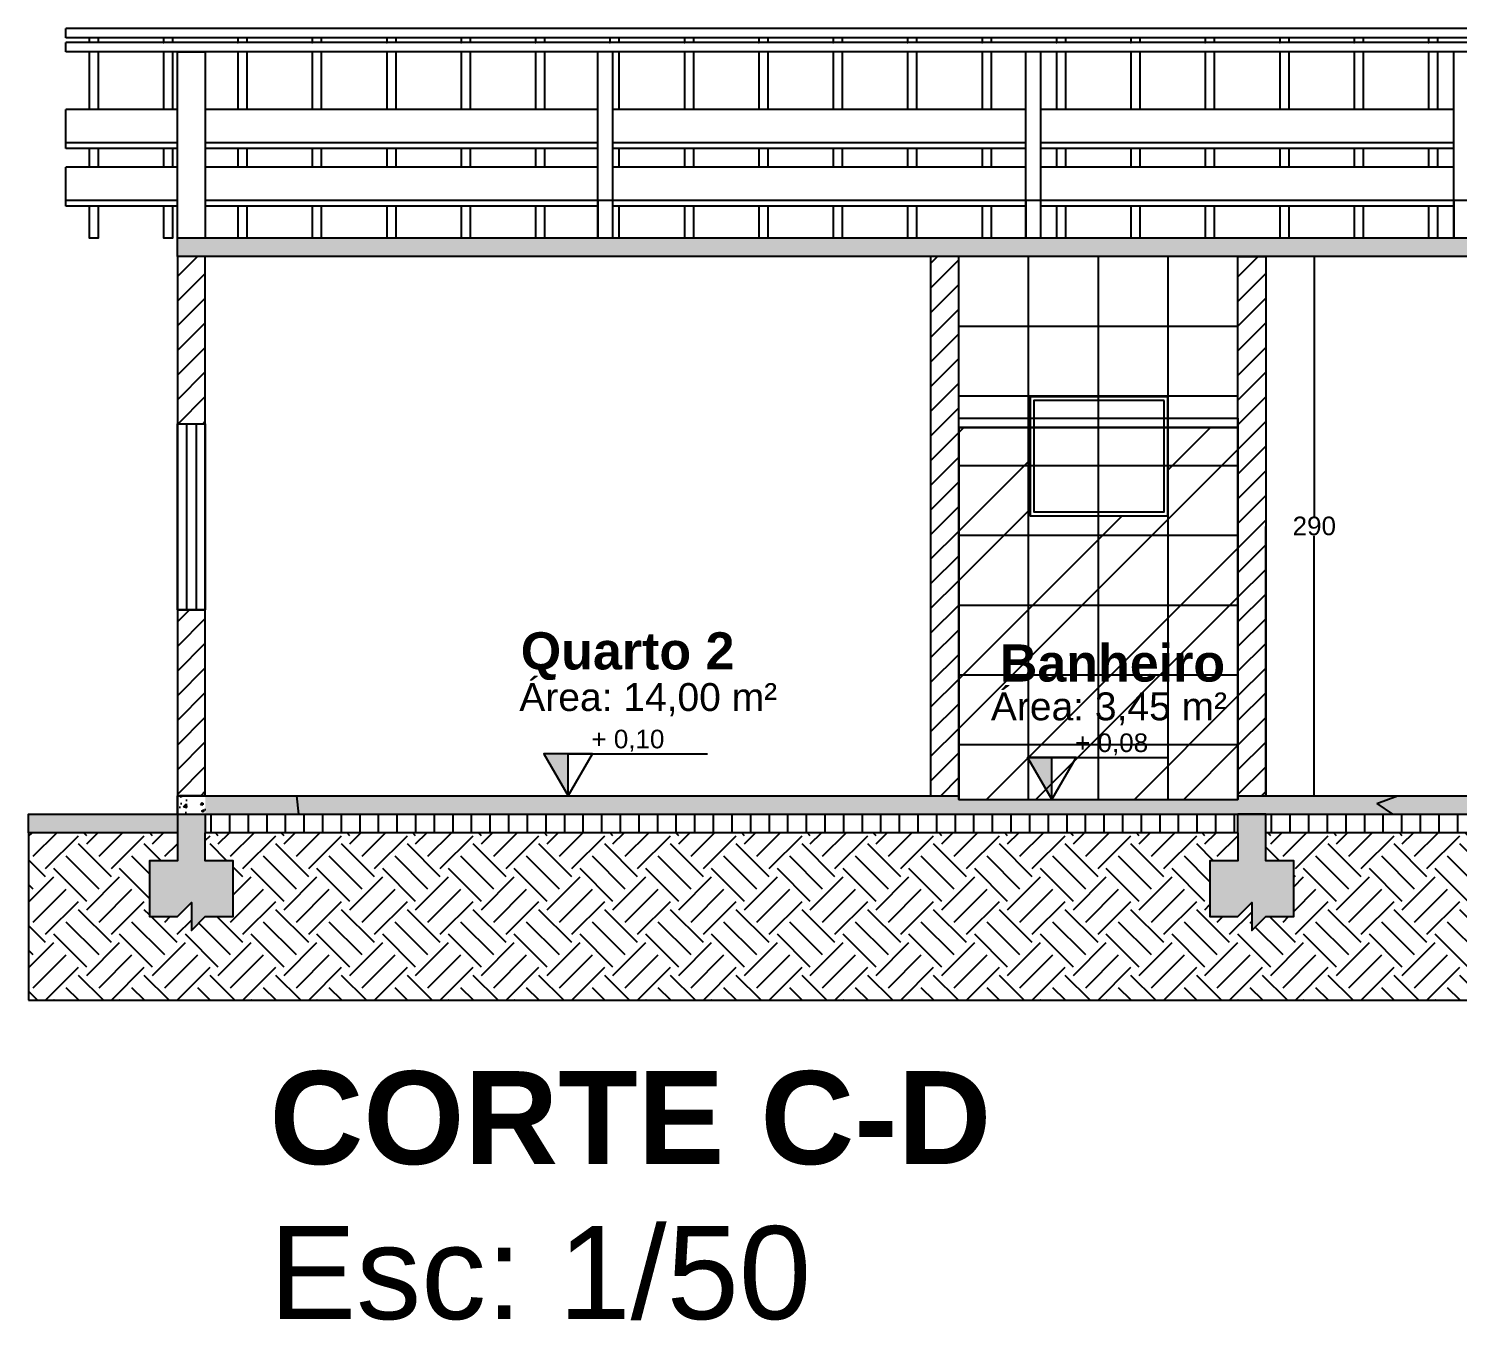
# Model space of a CAD drawing. Header units: millimetres. Extents: x 101 to 2864, y 2 to 1622.
# Drawn here: x 1405 to 2173, y 885 to 1580 of the extents above; entities that cross this region are included whole.
import ezdxf

# ---------------------------------------------------------------- set-up
doc = ezdxf.new("R2010")
doc.units = ezdxf.units.MM
doc.layers.get('DEFPOINTS').update_dxf_attribs({"color": 140})
for name, color, linetype in [('DESENHO', 1, 'Continuous'), ('Layer1', 5, 'Continuous'), ('LayerEstreito', 2, 'Continuous'), ('Linha estreita', 1, 'Continuous'), ('Linha larga', 5, 'Continuous')]:
    doc.layers.add(name, color=color, linetype=linetype)
doc.styles.get("Standard").update_dxf_attribs({"font": 'arial.ttf'})
doc.dimstyles.get("Standard").update_dxf_attribs({"dimtxt": 0.18, "dimasz": 0.18, "dimexe": 0.18, "dimexo": 0.0625, "dimgap": 0.09, "dimtad": 0, "dimtih": 1, "dimtoh": 1, "dimdec": 4, "dimzin": 0, "dimdsep": 46, "dimtxsty": 'Standard', "dimcen": 0.09, "dimadec": 0, "dimazin": 0, "dimtfac": 1, "dimtdec": 4, "dimtofl": 0, "dimtmove": 0, "dimatfit": 3, "dimfxl": 1, "dimtolj": 1, "dimtzin": 0, "dimarcsym": 0})
pattern_1 = [(50, (-176.894, 1057.676), (14.345204, -1.255043), [1.5, -16.5]), (355, (-176.894, 1057.676), (-2.77503, 15.04384), [1.2, -13.2]), (100.45144, (-175.699, 1057.572), (11.57018, 13.7888), [1.274804, -14.02284]), (46.1842, (-176.894, 1061.676), (21.34483, -3.31039), [2.25, -24.75]), (96.6356, (-175.115, 1061.4), (18.69324, 19.48237), [1.9122, -21.03428]), (351.1842, (-176.894, 1061.676), (18.69324, 19.48237), [1.8, -19.8]), (21, (-174.894, 1060.676), (11.93814, -8.05238), [1.5, -16.5]), (326, (-174.894, 1060.676), (4.86631, 14.503), [1.2, -13.2]), (71.45144, (-173.899, 1060.005), (16.80445, 6.45062), [1.274804, -14.02284]), (37.5, (-176.894, 1057.676), (0.243197, 6.657877), [0, -13.04, 0, -13.4, 0, -13.25]), (7.5, (-176.894, 1057.676), (5.26139, 7.888234), [0, -7.64, 0, -12.74, 0, -5.05]), (327.5, (-181.354, 1057.676), (10.676449, -0.451097), [0, -5, 0, -15.6, 0, -20.7]), (317.5, (-183.354, 1057.676), (11.663723, 2.0021), [0, -6.5, 0, -10.36, 0, -14.7])]

# ---------------------------------------------------------------- blocks, each defined once
blk = doc.blocks.new('*D66')
at = {"layer": 'DEFPOINTS', "color": 0, "transparency": 16777216}
for p in [(2069.96, 1457.61), (2069.96, 1167.61), (2069.96, 1167.61)]:
    blk.add_point(p, dxfattribs=at)
at = {"layer": 'Linha larga', "color": 0, "lineweight": -2, "transparency": 16777216}
for p, q in [((2069.89, 1457.61), (2069.78, 1457.61)), ((2069.96, 1457.43), (2069.96, 1312.8)), ((2069.96, 1167.79), (2069.96, 1312.43)), ((2069.89, 1167.61), (2069.78, 1167.61))]:
    blk.add_line(p, q, dxfattribs=at)
at = {"layer": 'Linha larga', "color": 0, "transparency": 16777216}
for points in [[(2069.93, 1457.43), (2069.99, 1457.43), (2069.96, 1457.61)], [(2069.93, 1167.79), (2069.99, 1167.79), (2069.96, 1167.61)]]:
    blk.add_solid(points, dxfattribs=at)
at = {"layer": 'Linha larga', "color": 0, "transparency": 16777216, "insert": (2069.96, 1312.61), "char_height": 0.18, "attachment_point": 5}
blk.add_mtext('\\A1;290.0000', dxfattribs=at)
blk = doc.blocks.new('*D67')
at = {"layer": 'DEFPOINTS', "color": 0, "transparency": 16777216}
for p in [(2096.03, 1457.61), (2069.96, 1167.61), (2096.03, 1167.61)]:
    blk.add_point(p, dxfattribs=at)
at = {"layer": 'DESENHO', "color": 0, "lineweight": -2, "transparency": 16777216}
for p, q in [((2095.96, 1457.61), (2095.85, 1457.61)), ((2096.03, 1457.43), (2096.03, 1317.81)), ((2096.03, 1167.79), (2096.03, 1307.42)), ((2070.02, 1167.61), (2096.21, 1167.61))]:
    blk.add_line(p, q, dxfattribs=at)
at = {"layer": 'DESENHO', "color": 0, "transparency": 16777216}
for points in [[(2096, 1457.43), (2096.06, 1457.43), (2096.03, 1457.61)], [(2096, 1167.79), (2096.06, 1167.79), (2096.03, 1167.61)]]:
    blk.add_solid(points, dxfattribs=at)
at = {"layer": 'DESENHO', "color": 0, "transparency": 16777216, "insert": (2096.03, 1312.61), "char_height": 0.18, "attachment_point": 5}
blk.add_mtext('\\A1;{\\H55.556x;290}', dxfattribs=at)

msp = doc.modelspace()

# ---------------------------------------------------------------- hatches: boundary and pattern name
h = msp.add_hatch()
h.set_pattern_fill('AR-CONC', color=256, scale=2)
h.set_pattern_definition(pattern_1)
h.paths.add_polyline_path([(1514.95639, 1132.61497), (1499.95639, 1132.61497), (1499.95639, 1147.61497), (1499.95639, 1157.61497), (1484.95639, 1157.61497), (1484.95639, 1147.61497), (1484.95639, 1132.61497), (1469.95639, 1132.61497), (1469.95639, 1102.61497), (1484.95639, 1102.61497), (1492.45639, 1110.11497), (1492.45639, 1095.11497), (1499.95639, 1102.61497), (1514.95639, 1102.61497)])
h.paths.add_polyline_path([(2084.95639, 1132.61497), (2069.95639, 1132.61497), (2069.95639, 1147.61497), (2069.95639, 1157.61497), (2054.95639, 1157.61497), (2054.95639, 1147.61497), (2054.95639, 1132.61497), (2039.95639, 1132.61497), (2039.95639, 1102.61497), (2054.95639, 1102.61497), (2062.45639, 1110.11497), (2062.45639, 1095.11497), (2069.95639, 1102.61497), (2084.95639, 1102.61497)])
h.paths.add_polyline_path([(2649.95639, 1132.61497), (2634.95639, 1132.61497), (2634.95639, 1147.61497), (2634.95639, 1157.61497), (2619.95639, 1157.61497), (2619.95639, 1147.61497), (2619.95639, 1132.61497), (2604.95639, 1132.61497), (2604.95639, 1102.61497), (2619.95639, 1102.61497), (2627.45639, 1110.11497), (2627.45639, 1095.11497), (2634.95639, 1102.61497), (2649.95639, 1102.61497)])
h.paths.add_polyline_path([(2634.95639, 1165.61497), (2484.95639, 1165.61497), (2484.95639, 1167.61497), (2069.95639, 1167.61497), (2054.95639, 1167.61497), (2054.95639, 1165.61497), (1904.95639, 1165.61497), (1904.95639, 1167.61497), (1889.95639, 1167.61497), (1499.95639, 1167.61497), (1499.95639, 1157.61497), (2634.95639, 1157.61497)])
h.paths.add_polyline_path([(2634.95639, 1467.61497), (1484.95639, 1467.61497), (1484.95639, 1457.61497), (2634.95639, 1457.61497)])
h = msp.add_hatch()
h.set_pattern_fill('ANSI31', color=256, scale=75)
h.set_pattern_definition([(45, (-176.894, 1057.676), (-6.629126, 6.629126), [])])
h.paths.add_polyline_path([(1499.95639, 1457.61497), (1484.95639, 1457.61497), (1484.95639, 1367.61497), (1499.95639, 1367.61497)])
h.paths.add_polyline_path([(1499.95639, 1267.61497), (1484.95639, 1267.61497), (1484.95639, 1167.61497), (1499.95639, 1167.61497)])
h.paths.add_polyline_path([(1904.95639, 1365.61497), (1904.95639, 1457.61497), (1889.95639, 1457.61497), (1889.95639, 1167.61497), (1904.95639, 1167.61497)])
h.paths.add_polyline_path([(2069.95639, 1457.61497), (2054.95639, 1457.61497), (2054.95639, 1167.61497), (2069.95639, 1167.61497)])
h.paths.add_polyline_path([(2484.95639, 1457.61497), (2469.95639, 1457.61497), (2469.95639, 1377.61497), (2484.95639, 1377.61497)])
h = msp.add_hatch()
h.set_pattern_fill('NET', color=256, scale=300)
h.set_pattern_definition([(0, (1904.956, 1457.615), (0, 37.5), []), (90, (1904.956, 1457.615), (-37.5, 2e-15), [])])
h.paths.add_polyline_path([(2054.95639, 1457.61497), (1904.95639, 1457.61497), (1904.95639, 1165.61497), (2054.95639, 1165.61497), (2054.95639, 1167.61497)])
h = msp.add_hatch()
h.set_pattern_fill('ANSI32', color=256, scale=150)
h.set_pattern_definition([(45, (-176.894, 1057.676), (-39.7748, 39.7748), []), (45, (-150.38, 1057.676), (-39.7748, 39.7748), [])])
h.paths.add_polyline_path([(2054.95639, 1365.61497), (2017.29488, 1365.61497), (2017.29488, 1318.16924), (1943.29488, 1318.16924), (1943.29488, 1365.61497), (1904.95639, 1365.61497), (1904.95639, 1167.61497), (1904.95639, 1165.61497), (2054.95639, 1165.61497)])
h = msp.add_hatch(color=256)
h.dxf.hatch_style = 1
h.paths.add_polyline_path([(1694.95639, 1190.16549), (1681.93684, 1190.16549), (1694.95639, 1167.61497)])
h = msp.add_hatch(color=256)
h.dxf.hatch_style = 1
h.paths.add_polyline_path([(1954.95639, 1188.16549), (1941.93684, 1188.16549), (1954.95639, 1165.61497)])
h = msp.add_hatch()
h.set_pattern_fill('AR-CONC', color=256, scale=150)
h.set_pattern_definition([(50, (-176.9, 1057.7), (1075.9, -94.13), [112.5, -1237.5]), (355, (-176.9, 1057.7), (-208.13, 1128.3), [90, -990]), (100.45, (-87.2, 1049.8), (867.76, 1034.16), [95.6, -1051.7]), (46.184, (-176.9, 1357.7), (1600.86, -248.3), [168.75, -1856.25]), (96.636, (-43.5, 1337), (1402, 1461.2), [143.4, -1577.6]), (351.184, (-176.9, 1357.7), (1402, 1461.2), [135, -1485]), (21, (-26.9, 1282.7), (895.36, -603.93), [112.5, -1237.5]), (326, (-26.9, 1282.7), (364.97, 1087.73), [90, -990]), (71.45, (47.7, 1232.3), (1260.33, 483.8), [95.6, -1051.7]), (37.5, (-176.9, 1057.68), (18.24, 499.34), [0, -978, 0, -1005, 0, -993.75]), (7.5, (-176.9, 1057.7), (394.6, 591.62), [0, -573, 0, -955.5, 0, -378.75]), (327.5, (-511.4, 1057.68), (800.734, -33.83), [0, -375, 0, -1170, 0, -1552.5]), (317.5, (-661.4, 1057.7), (874.78, 150.16), [0, -487.5, 0, -777, 0, -1102.5])])
h.paths.add_polyline_path([(2634.95639, 1165.61497), (2484.95639, 1165.61497), (2484.95639, 1167.61497), (2069.95639, 1167.61497), (2054.95639, 1167.61497), (2054.95639, 1165.61497), (1904.95639, 1165.61497), (1904.95639, 1167.61497), (1889.95639, 1167.61497), (1499.95639, 1167.61497), (1484.95639, 1167.61497), (1484.95639, 1157.61497), (2062.45639, 1157.61497), (2069.95639, 1157.61497), (2634.95639, 1157.61497)])
h = msp.add_hatch()
h.set_pattern_fill('AR-CONC', color=256, scale=2)
h.set_pattern_definition(pattern_1)
h.paths.add_polyline_path([(1499.95639, 1167.61497), (1484.95639, 1167.61497), (1484.95639, 1157.61497), (1499.95639, 1157.61497)])
h = msp.add_hatch()
h.set_pattern_fill('AR-CONC', color=256, scale=2)
h.set_pattern_definition(pattern_1)
h.paths.add_polyline_path([(1484.95639, 1147.61497), (1484.95639, 1157.61497), (1404.95639, 1157.61497), (1404.95639, 1147.61497)])
h.paths.add_polyline_path([(2714.95639, 1147.61497), (2714.95639, 1157.61497), (2634.95639, 1157.61497), (2634.95639, 1147.61497)])
h = msp.add_hatch()
h.set_pattern_fill('_USER', color=256, scale=10, angle=90, pattern_type=0)
h.set_pattern_definition([(90, (-176.894, 1057.676), (-10, 6e-16), [])])
h.paths.add_polyline_path([(2054.95639, 1147.61497), (2054.95639, 1157.61497), (1499.95639, 1157.61497), (1499.95639, 1147.61497)])
h.paths.add_polyline_path([(2069.95639, 1157.61497), (2069.95639, 1147.61497), (2619.95639, 1147.61497), (2619.95639, 1157.61497)])
h = msp.add_hatch()
h.set_pattern_fill('EARTH', color=1, scale=100, angle=45)
h.set_pattern_definition([(45, (-176.894, 1057.676), (4e-15, 35.35534), [25, -25]), (45, (-183.523, 1064.305), (4e-15, 35.35534), [25, -25]), (45, (-190.152, 1070.934), (4e-15, 35.35534), [25, -25]), (135, (-190.152, 1075.354), (-35.35534, 4e-15), [25, -25]), (135, (-183.523, 1081.983), (-35.35534, 4e-15), [25, -25]), (135, (-176.894, 1088.612), (-35.35534, 4e-15), [25, -25])])
h.paths.add_polyline_path([(2714.95639, 1057.61497), (2714.95639, 1147.61497), (2634.95639, 1147.61497), (2634.95639, 1132.61497), (2649.95639, 1132.61497), (2649.95639, 1102.61497), (2634.95639, 1102.61497), (2627.45639, 1095.11497), (2627.45639, 1110.11497), (2619.95639, 1102.61497), (2604.95639, 1102.61497), (2604.95639, 1132.61497), (2619.95639, 1132.61497), (2619.95639, 1147.61497), (2069.95639, 1147.61497), (2069.95639, 1132.61497), (2084.95639, 1132.61497), (2084.95639, 1102.61497), (2069.95639, 1102.61497), (2062.45639, 1095.11497), (2062.45639, 1110.11497), (2054.95639, 1102.61497), (2039.95639, 1102.61497), (2039.95639, 1132.61497), (2054.95639, 1132.61497), (2054.95639, 1147.61497), (1499.95639, 1147.61497), (1499.95639, 1132.61497), (1514.95639, 1132.61497), (1514.95639, 1102.61497), (1499.95639, 1102.61497), (1492.45639, 1095.11497), (1492.45639, 1110.11497), (1484.95639, 1102.61497), (1469.95639, 1102.61497), (1469.95639, 1132.61497), (1484.95639, 1132.61497), (1484.95639, 1147.61497), (1404.95639, 1147.61497), (1404.95639, 1057.61497)])

# ---------------------------------------------------------------- linework, layer by layer
for p, q in [((1904.95639, 1365.61497), (1904.95639, 1370.61497)), ((2054.95639, 1370.61497), (2054.95639, 1365.61497)), ((1694.95639, 1167.61497), (1694.95639, 1190.16549)), ((1694.95639, 1190.16549), (1769.95639, 1190.16549)), ((1941.93684, 1188.16549), (2016.93684, 1188.16549)), ((1954.95639, 1165.61497), (1954.95639, 1188.16549)), ((1669.95639, 1167.61497), (1719.95639, 1167.61497)), ((1929.95639, 1165.61497), (1979.95639, 1165.61497))]:
    msp.add_line(p, q)
for points in [[(1904.95639, 1165.61497), (1904.95639, 1365.61497), (2054.95639, 1365.61497), (2054.95639, 1165.61497)], [(1404.95639, 1147.61497), (1404.95639, 1157.61497), (2714.95639, 1157.61497), (2714.95639, 1147.61497)], [(2069.95639, 1157.61497), (2054.95639, 1157.61497)], [(1404.95639, 1057.61497), (2714.95639, 1057.61497), (2714.95639, 1147.61497), (2634.95639, 1147.61497)], [(1484.95639, 1147.61497), (1404.95639, 1147.61497), (1404.95639, 1057.61497)], [(2054.95639, 1147.61497), (1499.95639, 1147.61497)], [(2619.95639, 1147.61497), (2069.95639, 1147.61497)]]:
    msp.add_lwpolyline(points)
for points in [[(1694.95639, 1167.61497), (1707.97593, 1190.16549), (1681.93684, 1190.16549)], [(1954.95639, 1165.61497), (1967.97593, 1188.16549), (1941.93684, 1188.16549)]]:
    msp.add_lwpolyline(points, close=True)
at = {"layer": 'DESENHO'}
for points in [[(2694.95639, 1580.11497), (1424.95639, 1580.11497)], [(1424.95639, 1575.11497), (1424.95639, 1580.11497)], [(2694.95639, 1575.11497), (1424.95639, 1575.11497)], [(2694.95639, 1572.61497), (1424.95639, 1572.61497)], [(1424.95639, 1567.61497), (1424.95639, 1572.61497)], [(2694.95639, 1567.61497), (1424.95639, 1567.61497)], [(1710.95639, 1467.61497), (1710.95639, 1567.61497)], [(1718.95639, 1467.61497), (1718.95639, 1567.61497)], [(1940.95639, 1467.61497), (1940.95639, 1567.61497)], [(1948.95639, 1467.61497), (1948.95639, 1567.61497)], [(2170.95639, 1467.61497), (2170.95639, 1567.61497)], [(1718.95639, 1467.61497), (1718.95639, 1487.61497), (1710.95639, 1487.61497), (1710.95639, 1467.61497), (1718.95639, 1467.61497)], [(1948.95639, 1467.61497), (1948.95639, 1487.61497), (1940.95639, 1487.61497), (1940.95639, 1467.61497), (1948.95639, 1467.61497)], [(2178.95639, 1467.61497), (2178.95639, 1487.61497), (2170.95639, 1487.61497), (2170.95639, 1467.61497), (2178.95639, 1467.61497)]]:
    msp.add_lwpolyline(points, dxfattribs=at)
at = {"layer": 'Layer1'}
for p, q in [((2054.95639, 1147.61497), (2054.95639, 1157.61497)), ((2069.95639, 1147.61497), (2069.95639, 1157.61497))]:
    msp.add_line(p, q, dxfattribs=at)
for points in [[(1499.95639, 1167.61497), (1484.95639, 1167.61497), (1484.95639, 1157.61497)], [(1499.95639, 1157.61497), (2062.45639, 1157.61497)]]:
    msp.add_lwpolyline(points, dxfattribs=at)
at = {"layer": 'LayerEstreito'}
msp.add_line((1904.95639, 1370.61497), (2054.95639, 1370.61497), dxfattribs=at)
for points in [[(1437.45639, 1575.11497), (1437.45639, 1572.61497)], [(1442.45639, 1572.61497), (1442.45639, 1575.11497), (1437.45639, 1575.11497)], [(1477.45639, 1575.11497), (1477.45639, 1572.61497)], [(1482.45639, 1572.61497), (1482.45639, 1575.11497), (1477.45639, 1575.11497)], [(1517.45639, 1575.11497), (1517.45639, 1572.61497)], [(1522.45639, 1572.61497), (1522.45639, 1575.11497), (1517.45639, 1575.11497)], [(1557.45639, 1575.11497), (1557.45639, 1572.61497)], [(1562.45639, 1572.61497), (1562.45639, 1575.11497), (1557.45639, 1575.11497)], [(1597.45639, 1575.11497), (1597.45639, 1572.61497)], [(1602.45639, 1572.61497), (1602.45639, 1575.11497), (1597.45639, 1575.11497)], [(1637.45639, 1575.11497), (1637.45639, 1572.61497)], [(1642.45639, 1572.61497), (1642.45639, 1575.11497), (1637.45639, 1575.11497)], [(1677.45639, 1575.11497), (1677.45639, 1572.61497)], [(1682.45639, 1572.61497), (1682.45639, 1575.11497), (1677.45639, 1575.11497)], [(1717.45639, 1575.11497), (1717.45639, 1572.61497)], [(1722.45639, 1572.61497), (1722.45639, 1575.11497), (1717.45639, 1575.11497)], [(1757.45639, 1575.11497), (1757.45639, 1572.61497)], [(1762.45639, 1572.61497), (1762.45639, 1575.11497), (1757.45639, 1575.11497)], [(1797.45639, 1575.11497), (1797.45639, 1572.61497)], [(1802.45639, 1572.61497), (1802.45639, 1575.11497), (1797.45639, 1575.11497)], [(1837.45639, 1575.11497), (1837.45639, 1572.61497)], [(1842.45639, 1572.61497), (1842.45639, 1575.11497), (1837.45639, 1575.11497)], [(1877.45639, 1575.11497), (1877.45639, 1572.61497)], [(1882.45639, 1572.61497), (1882.45639, 1575.11497), (1877.45639, 1575.11497)], [(1917.45639, 1575.11497), (1917.45639, 1572.61497)], [(1922.45639, 1572.61497), (1922.45639, 1575.11497), (1917.45639, 1575.11497)], [(1957.45639, 1575.11497), (1957.45639, 1572.61497)], [(1962.45639, 1572.61497), (1962.45639, 1575.11497), (1957.45639, 1575.11497)], [(1997.45639, 1575.11497), (1997.45639, 1572.61497)], [(2002.45639, 1572.61497), (2002.45639, 1575.11497), (1997.45639, 1575.11497)], [(2037.45639, 1575.11497), (2037.45639, 1572.61497)], [(2042.45639, 1572.61497), (2042.45639, 1575.11497), (2037.45639, 1575.11497)], [(2077.45639, 1575.11497), (2077.45639, 1572.61497)], [(2082.45639, 1572.61497), (2082.45639, 1575.11497), (2077.45639, 1575.11497)], [(2117.45639, 1575.11497), (2117.45639, 1572.61497)], [(2122.45639, 1572.61497), (2122.45639, 1575.11497), (2117.45639, 1575.11497)], [(2157.45639, 1575.11497), (2157.45639, 1572.61497)], [(2162.45639, 1572.61497), (2162.45639, 1575.11497), (2157.45639, 1575.11497)], [(1437.45639, 1567.61497), (1437.45639, 1536.61497)], [(1442.45639, 1536.61497), (1442.45639, 1567.61497)], [(1477.45639, 1567.61497), (1477.45639, 1536.61497)], [(1482.45639, 1536.61497), (1482.45639, 1567.61497)], [(1517.45639, 1567.61497), (1517.45639, 1536.61497)], [(1522.45639, 1536.61497), (1522.45639, 1567.61497)], [(1557.45639, 1567.61497), (1557.45639, 1536.61497)], [(1562.45639, 1536.61497), (1562.45639, 1567.61497)], [(1597.45639, 1567.61497), (1597.45639, 1536.61497)], [(1602.45639, 1536.61497), (1602.45639, 1567.61497)], [(1637.45639, 1567.61497), (1637.45639, 1536.61497)], [(1642.45639, 1536.61497), (1642.45639, 1567.61497)], [(1677.45639, 1567.61497), (1677.45639, 1536.61497)], [(1682.45639, 1536.61497), (1682.45639, 1567.61497)], [(1722.45639, 1536.61497), (1722.45639, 1567.61497)], [(1757.45639, 1567.61497), (1757.45639, 1536.61497)], [(1762.45639, 1536.61497), (1762.45639, 1567.61497)], [(1797.45639, 1567.61497), (1797.45639, 1536.61497)], [(1802.45639, 1536.61497), (1802.45639, 1567.61497)], [(1837.45639, 1567.61497), (1837.45639, 1536.61497)], [(1842.45639, 1536.61497), (1842.45639, 1567.61497)], [(1877.45639, 1567.61497), (1877.45639, 1536.61497)], [(1882.45639, 1536.61497), (1882.45639, 1567.61497)], [(1917.45639, 1567.61497), (1917.45639, 1536.61497)], [(1922.45639, 1536.61497), (1922.45639, 1567.61497)], [(1957.45639, 1567.61497), (1957.45639, 1536.61497)], [(1962.45639, 1536.61497), (1962.45639, 1567.61497)], [(1997.45639, 1567.61497), (1997.45639, 1536.61497)], [(2002.45639, 1536.61497), (2002.45639, 1567.61497)], [(2037.45639, 1567.61497), (2037.45639, 1536.61497)], [(2042.45639, 1536.61497), (2042.45639, 1567.61497)], [(2077.45639, 1567.61497), (2077.45639, 1536.61497)], [(2082.45639, 1536.61497), (2082.45639, 1567.61497)], [(2117.45639, 1567.61497), (2117.45639, 1536.61497)], [(2122.45639, 1536.61497), (2122.45639, 1567.61497)], [(2157.45639, 1567.61497), (2157.45639, 1536.61497)], [(2162.45639, 1536.61497), (2162.45639, 1567.61497)], [(1424.95639, 1515.61497), (1424.95639, 1536.61497)], [(1484.95639, 1536.61497), (1424.95639, 1536.61497)], [(1710.95639, 1536.61497), (1499.95639, 1536.61497)], [(1940.95639, 1536.61497), (1718.95639, 1536.61497)], [(2170.95639, 1536.61497), (1948.95639, 1536.61497)], [(1484.95639, 1518.61497), (1424.95639, 1518.61497)], [(1484.95639, 1515.61497), (1424.95639, 1515.61497)], [(1437.45639, 1515.61497), (1437.45639, 1505.61497)], [(1442.45639, 1505.61497), (1442.45639, 1515.61497)], [(1477.45639, 1515.61497), (1477.45639, 1505.61497)], [(1482.45639, 1505.61497), (1482.45639, 1515.61497)], [(1710.95639, 1518.61497), (1499.95639, 1518.61497)], [(1710.95639, 1515.61497), (1499.95639, 1515.61497)], [(1517.45639, 1515.61497), (1517.45639, 1505.61497)], [(1522.45639, 1505.61497), (1522.45639, 1515.61497)], [(1557.45639, 1515.61497), (1557.45639, 1505.61497)], [(1562.45639, 1505.61497), (1562.45639, 1515.61497)], [(1597.45639, 1515.61497), (1597.45639, 1505.61497)], [(1602.45639, 1505.61497), (1602.45639, 1515.61497)], [(1637.45639, 1515.61497), (1637.45639, 1505.61497)], [(1642.45639, 1505.61497), (1642.45639, 1515.61497)], [(1677.45639, 1515.61497), (1677.45639, 1505.61497)], [(1682.45639, 1505.61497), (1682.45639, 1515.61497)], [(1940.95639, 1518.61497), (1718.95639, 1518.61497)], [(1940.95639, 1515.61497), (1718.95639, 1515.61497)], [(1722.45639, 1505.61497), (1722.45639, 1515.61497)], [(1757.45639, 1515.61497), (1757.45639, 1505.61497)], [(1762.45639, 1505.61497), (1762.45639, 1515.61497)], [(1797.45639, 1515.61497), (1797.45639, 1505.61497)], [(1802.45639, 1505.61497), (1802.45639, 1515.61497)], [(1837.45639, 1515.61497), (1837.45639, 1505.61497)], [(1842.45639, 1505.61497), (1842.45639, 1515.61497)], [(1877.45639, 1515.61497), (1877.45639, 1505.61497)], [(1882.45639, 1505.61497), (1882.45639, 1515.61497)], [(1917.45639, 1515.61497), (1917.45639, 1505.61497)], [(1922.45639, 1505.61497), (1922.45639, 1515.61497)], [(2170.95639, 1518.61497), (1948.95639, 1518.61497)], [(2170.95639, 1515.61497), (1948.95639, 1515.61497)], [(1957.45639, 1515.61497), (1957.45639, 1505.61497)], [(1962.45639, 1505.61497), (1962.45639, 1515.61497)], [(1997.45639, 1515.61497), (1997.45639, 1505.61497)], [(2002.45639, 1505.61497), (2002.45639, 1515.61497)], [(2037.45639, 1515.61497), (2037.45639, 1505.61497)], [(2042.45639, 1505.61497), (2042.45639, 1515.61497)], [(2077.45639, 1515.61497), (2077.45639, 1505.61497)], [(2082.45639, 1505.61497), (2082.45639, 1515.61497)], [(2117.45639, 1515.61497), (2117.45639, 1505.61497)], [(2122.45639, 1505.61497), (2122.45639, 1515.61497)], [(2157.45639, 1515.61497), (2157.45639, 1505.61497)], [(2162.45639, 1505.61497), (2162.45639, 1515.61497)], [(1424.95639, 1484.61497), (1424.95639, 1505.61497)], [(1484.95639, 1505.61497), (1424.95639, 1505.61497)], [(1710.95639, 1505.61497), (1499.95639, 1505.61497)], [(1940.95639, 1505.61497), (1718.95639, 1505.61497)], [(2170.95639, 1505.61497), (1948.95639, 1505.61497)], [(1484.95639, 1487.61497), (1424.95639, 1487.61497)], [(1484.95639, 1484.61497), (1424.95639, 1484.61497)], [(1437.45639, 1484.61497), (1437.45639, 1467.61497), (1442.45639, 1467.61497), (1442.45639, 1484.61497)], [(1477.45639, 1484.61497), (1477.45639, 1467.61497), (1482.45639, 1467.61497), (1482.45639, 1484.61497)], [(1710.95639, 1487.61497), (1499.95639, 1487.61497)], [(1710.95639, 1484.61497), (1499.95639, 1484.61497)], [(1517.45639, 1484.61497), (1517.45639, 1467.61497), (1522.45639, 1467.61497), (1522.45639, 1484.61497)], [(1557.45639, 1484.61497), (1557.45639, 1467.61497), (1562.45639, 1467.61497), (1562.45639, 1484.61497)], [(1597.45639, 1484.61497), (1597.45639, 1467.61497), (1602.45639, 1467.61497), (1602.45639, 1484.61497)], [(1637.45639, 1484.61497), (1637.45639, 1467.61497), (1642.45639, 1467.61497), (1642.45639, 1484.61497)], [(1677.45639, 1484.61497), (1677.45639, 1467.61497), (1682.45639, 1467.61497), (1682.45639, 1484.61497)], [(1940.95639, 1487.61497), (1718.95639, 1487.61497)], [(1940.95639, 1484.61497), (1718.95639, 1484.61497)], [(1718.95639, 1467.61497), (1722.45639, 1467.61497), (1722.45639, 1484.61497)], [(1757.45639, 1484.61497), (1757.45639, 1467.61497), (1762.45639, 1467.61497), (1762.45639, 1484.61497)], [(1797.45639, 1484.61497), (1797.45639, 1467.61497), (1802.45639, 1467.61497), (1802.45639, 1484.61497)], [(1837.45639, 1484.61497), (1837.45639, 1467.61497), (1842.45639, 1467.61497), (1842.45639, 1484.61497)], [(1877.45639, 1484.61497), (1877.45639, 1467.61497), (1882.45639, 1467.61497), (1882.45639, 1484.61497)], [(1917.45639, 1484.61497), (1917.45639, 1467.61497), (1922.45639, 1467.61497), (1922.45639, 1484.61497)], [(2170.95639, 1487.61497), (1948.95639, 1487.61497)], [(2170.95639, 1484.61497), (1948.95639, 1484.61497)], [(1957.45639, 1484.61497), (1957.45639, 1467.61497), (1962.45639, 1467.61497), (1962.45639, 1484.61497)], [(1997.45639, 1484.61497), (1997.45639, 1467.61497), (2002.45639, 1467.61497), (2002.45639, 1484.61497)], [(2037.45639, 1484.61497), (2037.45639, 1467.61497), (2042.45639, 1467.61497), (2042.45639, 1484.61497)], [(2077.45639, 1484.61497), (2077.45639, 1467.61497), (2082.45639, 1467.61497), (2082.45639, 1484.61497)], [(2117.45639, 1484.61497), (2117.45639, 1467.61497), (2122.45639, 1467.61497), (2122.45639, 1484.61497)], [(2157.45639, 1484.61497), (2157.45639, 1467.61497), (2162.45639, 1467.61497), (2162.45639, 1484.61497)], [(2015.29488, 1380.16924), (1945.29488, 1380.16924), (1945.29488, 1320.16924), (2015.29488, 1320.16924), (2015.29488, 1380.16924)], [(1484.95639, 1267.61497), (1484.95639, 1267.61497), (1484.95639, 1367.61497), (1499.95639, 1367.61497), (1499.95639, 1267.61497), (1484.95639, 1267.61497)], [(1904.95639, 1165.61497), (2054.95639, 1165.61497), (2054.95639, 1365.61497), (1904.95639, 1365.61497), (1904.95639, 1167.61497)]]:
    msp.add_lwpolyline(points, dxfattribs=at)
msp.add_lwpolyline([(2017.29488, 1382.16924), (1943.29488, 1382.16924), (1943.29488, 1318.16924), (2017.29488, 1318.16924)], close=True, dxfattribs=at)
for p in [(1477.45639, 1572.61497), (1517.45639, 1572.61497), (1557.45639, 1572.61497), (1597.45639, 1572.61497), (1637.45639, 1572.61497), (1677.45639, 1572.61497), (1717.45639, 1572.61497), (1757.45639, 1572.61497), (1797.45639, 1572.61497), (1837.45639, 1572.61497), (1877.45639, 1572.61497), (1917.45639, 1572.61497), (1957.45639, 1572.61497), (1997.45639, 1572.61497), (2037.45639, 1572.61497), (2077.45639, 1572.61497), (2077.45639, 1572.61497), (2117.45639, 1572.61497), (2117.45639, 1572.61497), (2157.45639, 1572.61497), (2157.45639, 1572.61497)]:
    msp.add_point(p, dxfattribs=at)
at = {"layer": 'Linha estreita'}
for points in [[(1499.95639, 1567.61497), (1484.95639, 1567.61497)], [(1492.45639, 1267.61497), (1489.95639, 1267.61497), (1489.95639, 1367.61497), (1494.95639, 1367.61497), (1494.95639, 1267.61497), (1489.95639, 1267.61497)]]:
    msp.add_lwpolyline(points, dxfattribs=at)
msp.add_point((1957.45639, 1467.61497), dxfattribs=at)
at = {"layer": 'Linha larga'}
for p, q in [((1499.95639, 1167.61497), (1499.95639, 1457.61497)), ((1484.95639, 1367.61497), (1499.95639, 1367.61497)), ((1904.95639, 1365.61497), (1904.95639, 1165.61497)), ((2054.95639, 1166.61497), (2054.95639, 1365.61497)), ((1484.95639, 1267.61497), (1499.95639, 1267.61497)), ((1669.95639, 1167.61497), (1719.95639, 1167.61497)), ((1904.95639, 1165.61497), (2054.95639, 1165.61497)), ((1929.95639, 1165.61497), (1979.95639, 1165.61497))]:
    msp.add_line(p, q, dxfattribs=at)
for points in [[(1484.95639, 1467.61497), (1484.95639, 1567.61497), (1499.95639, 1567.61497), (1499.95639, 1467.61497)], [(1484.95639, 1457.61497), (1484.95639, 1467.61497), (2634.95639, 1467.61497), (2634.95639, 1457.61497), (1484.95639, 1457.61497)], [(1484.95639, 1157.61497), (2634.95639, 1157.61497), (2634.95639, 1457.61497), (1484.95639, 1457.61497), (1484.95639, 1157.61497)], [(1889.95639, 1167.61497), (1889.95639, 1457.61497)], [(1904.95639, 1165.61497), (1904.95639, 1457.61497)], [(2054.95639, 1165.61497), (2054.95639, 1457.61497), (2069.95639, 1457.61497), (2069.95639, 1167.61497)], [(1484.95639, 1157.61497), (1484.95639, 1167.61497), (1499.95639, 1167.61497), (1889.95639, 1167.61497), (1904.95639, 1167.61497), (1904.95639, 1165.61497), (2054.95639, 1165.61497), (2054.95639, 1167.61497), (2069.95639, 1167.61497)], [(1484.95639, 1157.61497), (1484.95639, 1167.61497), (1499.95639, 1167.61497)], [(2069.95639, 1167.61497), (2484.95639, 1167.61497), (2484.95639, 1165.61497), (2634.95639, 1165.61497)], [(1484.95639, 1157.61497), (1484.95639, 1147.61497)], [(1499.95639, 1157.61497), (1499.95639, 1147.61497)], [(1484.95639, 1147.61497), (1484.95639, 1132.61497), (1469.95639, 1132.61497), (1469.95639, 1102.61497), (1484.95639, 1102.61497), (1492.45639, 1110.11497), (1492.45639, 1095.11497), (1499.95639, 1102.61497), (1514.95639, 1102.61497), (1514.95639, 1132.61497), (1499.95639, 1132.61497), (1499.95639, 1147.61497)], [(2054.95639, 1147.61497), (2054.95639, 1132.61497), (2039.95639, 1132.61497), (2039.95639, 1102.61497), (2054.95639, 1102.61497), (2062.45639, 1110.11497), (2062.45639, 1095.11497), (2069.95639, 1102.61497), (2084.95639, 1102.61497), (2084.95639, 1132.61497), (2069.95639, 1132.61497), (2069.95639, 1147.61497)]]:
    msp.add_lwpolyline(points, dxfattribs=at)

# ---------------------------------------------------------------- texts
at = {"attachment_point": 1}
for s, width, insert, char_height in [('{\\fArial|b1|i0|c0|p34;Quarto 2}', 121.8219744, (1669.50224, 1255.47021), 20), ('{\\fArial|b1|i0|c0|p34;Banheiro}', 93.2642948, (1926.99113, 1248.95325), 20), ('Área: 14,00 m²', 142.8041254, (1668.72271, 1228.1547), 15), ('Área: 3,45 m²', 128.3901329, (1922.19384, 1223.1434), 15), ('\\pi-30,l40,t40;+ 0,10', 71.0483032, (1697.48904, 1203.08032), 10), ('\\pi-30,l40,t40;+ 0,08', 71.0483032, (1957.48904, 1201.08032), 10), ('{\\fArial|b1|i0|c0|p34;CORTE C-D\\P}Esc: 1/50', 443, (1534.45529, 1019.4941), 50)]:
    msp.add_mtext_dynamic_manual_height_columns(s, width=width, gutter_width=1, heights=[0], dxfattribs=dict(at, insert=insert, char_height=char_height))

# ---------------------------------------------------------------- dimensions: what is measured, and where the dimension line sits
at = {"layer": 'DESENHO'}
dim = msp.add_linear_dim(base=(2096.02727, 1167.61497), p1=(2096.02727, 1457.61497), p2=(2069.95639, 1167.61497), angle=90, text='{\\H55.556x;290}', dimstyle='Standard', dxfattribs=at)
dim.commit()
dim.dimension.update_dxf_attribs({"geometry": '*D67', "text_midpoint": (2096.02727, 1312.61497)})
at = {"layer": 'Linha larga'}
dim = msp.add_linear_dim(base=(2069.95639, 1167.61497), p1=(2069.95639, 1457.61497), p2=(2069.95639, 1167.61497), angle=90, dimstyle='Standard', dxfattribs=at)
dim.commit()
dim.dimension.update_dxf_attribs({"geometry": '*D66', "text_midpoint": (2069.95639, 1312.61497)})

doc.saveas('drawing.dxf')
